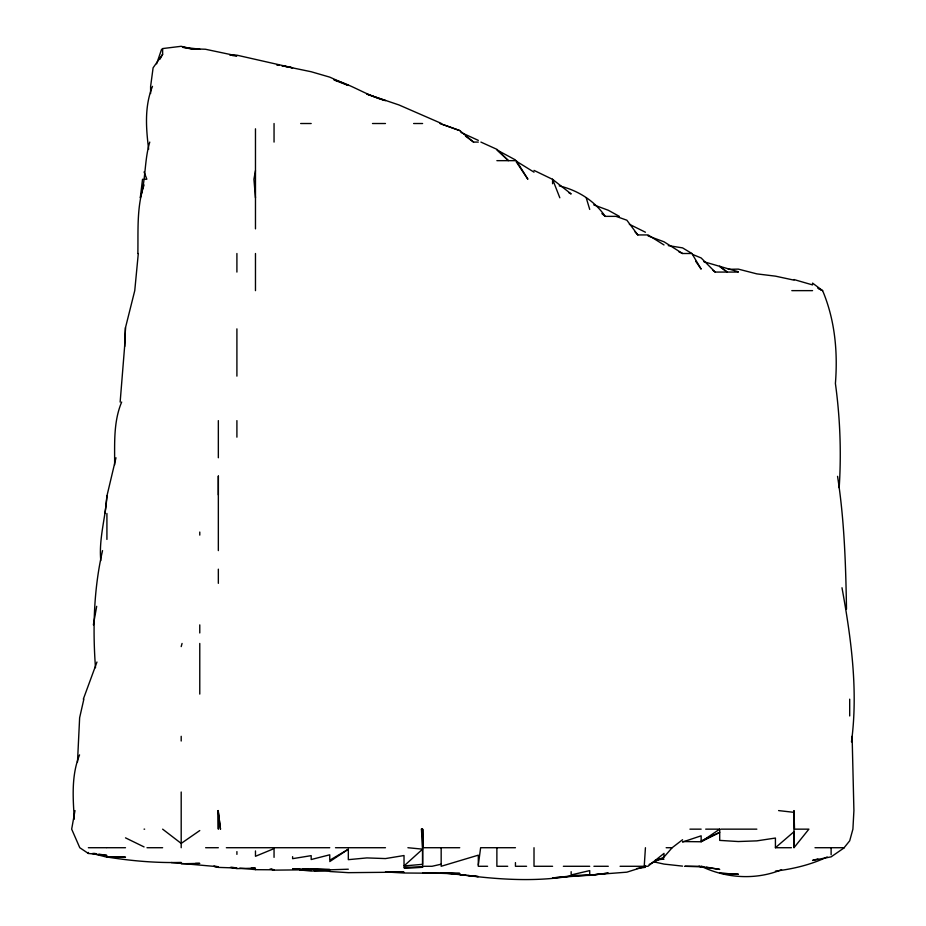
<?xml version="1.0" encoding="UTF-8"?>
<svg xmlns="http://www.w3.org/2000/svg" width="926" height="926" viewBox="0 0 926 926"><rect width="100%" height="100%" fill="white"/><g stroke="black" fill="none" stroke-linecap="round" stroke-linejoin="round"><path stroke-width="1.39" d="M150.602 93.526L150.614 86.373L153.103 67.806L162.629 54.298L162.629 49.24L161.599 49.24L156.633 63.825M114.627 464.91C114.766 443.762 113.285 422.013 121.665 402.058M95.494 667.739C92.612 628.65 93.746 588.948 102.543 550.611M846.503 609.181C845.751 564.802 844.396 520.227 837.555 476.334M793.987 847.498L793.987 810.586L794.508 829.152L808.884 829.152L793.987 847.718L793.987 831.733L775.421 847.718L775.421 838.042L756.843 840.866L738.277 841.537L719.71 840.391L719.71 829.152L705.693 829.152M839.176 487.759C841.456 452.976 840.125 418.02 835.402 383.491C837.903 351.949 834.974 319.968 822.612 290.637L817.577 287.963M620.084 866.285L644.23 866.285L645.434 847.718M120.148 402.058L124.64 346.347M100.807 560.612C98.677 538.805 105.576 517.622 106.918 496L115.981 457.768M105.078 513.467L106.918 496M138.298 253.504L134.756 290.637L125.461 327.781L124.651 346.347L125.496 327.607M142.535 179.227L140.301 197.794C146.007 179.725 144.224 160.453 149.769 142.083M478.314 865.046L480.629 847.718L515.446 847.718M851.469 741.911C858.309 690.46 851.156 638.454 841.989 587.744M93.376 624.888L96.686 606.322M74.994 810.586L71.672 829.152L79.786 847.718L88.352 853.448L106.918 855.45L98.966 854.154M255.472 170.639L253.921 179.227L255.472 197.794M83.849 699.165L79.636 717.731L77.495 762.017M152.489 86.373C144.352 106.548 146.042 128.205 148.635 149.225M181.195 646.591L182.063 643.454M79.555 754.875C71.302 775.328 72.911 797.622 74.335 819.151M144.062 184.922C136.585 206.857 138.275 230.632 137.858 253.504M83.317 699.165L96.964 662.021M159.955 59.218L162.629 54.298M649.149 864.444L664 857.048L672.149 847.718L682.566 839.72M292.616 856.654L292.616 858.668L311.182 855.647L311.182 859.525L329.749 854.802L329.749 860.242L348.326 849.235L348.326 859.664L366.893 857.916L385.459 858.576L404.025 855.531L404.025 865.937L422.603 849.154L422.603 866.285L432.025 866.285L441.17 864.213M199.773 830.553L181.195 843.412L162.629 829.152M844.35 847.718L831.12 856.851L812.553 860.439L817.866 858.958M719.71 829.152L701.144 841.757L682.566 841.56M329.749 861.585L348.326 849.235M644.23 866.285L645.434 865.544L645.434 866.285L626.867 872.165L552.59 877.906L571.157 875.973C534.337 882.235 496.544 879.387 459.736 874.549L465.454 875.174M701.144 840.982L719.71 832.381L701.144 841.757L701.144 835.819L682.566 842.012M781.567 869.699C755.824 880.279 726.146 878.392 701.144 866.285L703.795 866.736M827.149 856.967C810.91 864.768 793.223 868.947 775.421 871.123M636.856 868.507L645.434 867.315M162.629 48.569L181.195 46.3L193.14 49.24L182.526 47.295M589.723 875.348L608.289 873.102L589.723 875.29L571.157 875.626L589.723 875.348L589.723 870.602L571.157 874.931L571.157 871.679M655.434 859.918L664 859.143L658.293 859.409M404.025 865.937L422.603 864.328L422.603 829.152L421.423 829.152L422.603 847.718L422.603 829.152M194.147 48.87L205.387 49.24L236.906 55.884L232.623 55.641M422.603 867.28L404.025 867.893L422.603 867.315L404.025 867.245M348.326 869.213L329.749 869.815L302.617 869.051M728.276 269.339L738.277 269.107L756.843 273.876L775.421 276.145L793.987 280.138L793.987 279.548L812.553 284.919L812.553 283.09L822.612 290.637M314.041 870.428L329.749 870.046L311.182 871.065L299.758 869.954M181.195 863.761L199.773 863.402L195.479 863.414M181.195 862.43C156.355 863.09 131.446 860.948 106.918 857.001L125.496 857.175L108.354 857.013M194.147 49.205L199.773 49.171L182.63 47.214M300.661 123.517L311.182 123.517M372.483 123.517L385.459 123.517M413.621 123.517L422.603 123.517M439.977 123.517L459.736 130.566L473.533 142.083L478.314 142.083M496.88 160.661L516.326 160.661L527.878 179.227L516.222 161.819M144.062 179.227L146.84 179.227L144.062 171.912M601.877 213.582L605.199 216.36L616.033 216.36L626.867 220.214L637.806 234.938L648.026 234.938L664 244.939M678.862 251.791L682.566 253.504L691.884 253.504L701.144 269.119L695.739 261.317M712.997 270.357L715.15 272.07L738.277 272.07M791.811 290.637L812.553 290.637M218.142 810.586L220.492 829.152L218.142 810.586L218.339 829.152L218.339 810.586M144.062 829.152L144.641 829.152M689.928 829.152L701.144 829.152M721.099 829.152L756.843 829.152M88.352 847.718L106.478 847.718M106.918 847.718L125.496 847.718M147.002 847.718L162.629 847.718M205.63 847.718L218.339 847.718M226.349 847.718L274.05 847.718M274.756 847.718L329.749 847.718M335.501 847.718L348.326 847.718M349.195 847.718L385.459 847.718M459.736 847.718L422.997 847.718L422.603 829.592L421.423 829.152M666.164 847.718L672.149 847.718M775.421 847.718L791.406 847.718M814.996 847.718L831.12 847.718M831.918 847.718L844.107 847.718L849.698 840.808L852.904 829.152L853.911 810.586L852.117 736.309M487.597 866.285L478.314 866.285L478.314 855.161L441.17 866.285L441.17 847.718M507.714 866.285L496.88 866.285L496.88 847.718M526.57 866.285L515.446 866.285L515.446 862.615M552.59 866.285L534.013 866.285L534.013 847.718M563.355 866.285L589.723 866.285M593.913 866.285L608.289 866.285M645.434 866.285L647.957 866.285L664 853.39L664 857.048M698.945 866.285L684.754 866.285L701.144 866.829L698.945 866.285L719.71 869.41L706.445 867.176M422.603 873.056L459.736 873.392L404.025 873.01L385.459 871.945L404.025 872.13L348.326 872.662L329.749 871.516M255.472 869.676L274.05 869.792L271.399 869.086M299.758 869.016L292.616 868.901L329.749 869.526L311.182 869.178M251.189 868.125L255.472 868.194L236.906 868.623L230.389 867.326M229.764 55.039L236.906 55.178L292.616 67.806L282.002 65.804M305.476 869.607L311.182 869.757L274.05 870.139L270.079 868.982M441.17 873.311L459.736 873.959L442.593 872.801M314.041 870.614L329.749 871.297M171.206 862.557L179.771 863.31M239.765 868.16L255.472 869.607M407.903 847.718L422.603 849.154M181.195 863.437L218.339 866.736L213.674 866.285L218.339 867.396L236.906 868.009L231.697 867.245M468.313 875.487L478.314 876.586L441.17 872.709M682.566 866.123L664 864.085L653.386 861.747M778.592 810.586L793.987 812.345M668.283 245.61L682.566 247.879L691.884 253.504M93.653 853.297L96.316 853.726M282.002 65.677L311.182 71.742L329.749 77.136L348.326 85.458L335.062 80.4M92.334 853.459L106.918 857.163M703.795 261.699L738.277 271.746M559.223 185.883C577.731 190.247 594.376 200.606 605.199 216.36M333.73 79.763C351.834 84.648 367.298 95.841 385.459 100.61L366.893 94.116L398.967 104.951L441.17 123.343M441.17 123.922L459.736 130.566M593.705 204.854L608.289 210.26L619.344 216.36M648.084 235.91L664 241.79L682.566 253.504M692.729 254.488L701.144 257.96L715.15 272.07M480.895 142.083L496.88 149.329L508.42 160.661L496.88 149.931L515.446 159.932M460.974 132.453L478.314 140.37M534.013 170.396L552.301 179.227M125.496 837.856L144.062 846.92M629.344 224.254L645.434 232.229M568.68 192.62L571.157 193.962L552.59 179.343L552.59 183.742M818.688 288.634L821.13 289.965M516.604 161.379L534.013 172.167M719.71 266.607L727.165 272.07L719.71 266.167M465.489 136.134L473.533 142.083M635.074 231.963L637.806 234.938M552.59 179.343L559.825 197.794M586.216 197.794L589.723 209.415M218.339 494.901L218.339 476.08L218.339 550.611M849.698 699.165L849.698 715.96M831.12 848.436L831.12 854.71M274.05 123.517L274.05 142.083M274.05 857.36L274.05 848.61L255.472 856.295L255.472 850.936M255.472 128.807L255.472 228.861M255.472 253.504L255.472 290.637M236.906 253.504L236.906 272.07M236.906 328.869L236.906 376.13M236.906 420.624L236.906 437.165M236.906 851.607L236.906 854.374M218.339 420.624L218.339 457.768M218.339 569.177L218.339 583.334M199.773 532.045L199.773 535.112M199.773 624.888L199.773 632.967M199.773 643.454L199.773 694.083M181.195 736.309L181.195 741.02M181.195 792.008L181.195 847.718M106.918 513.467L106.918 539.418M88.352 852.441L88.352 853.448M738.277 874.26L719.71 873.195L738.277 874.26M279.351 65.214L276.7 64.762L279.351 65.306"/></g></svg>
